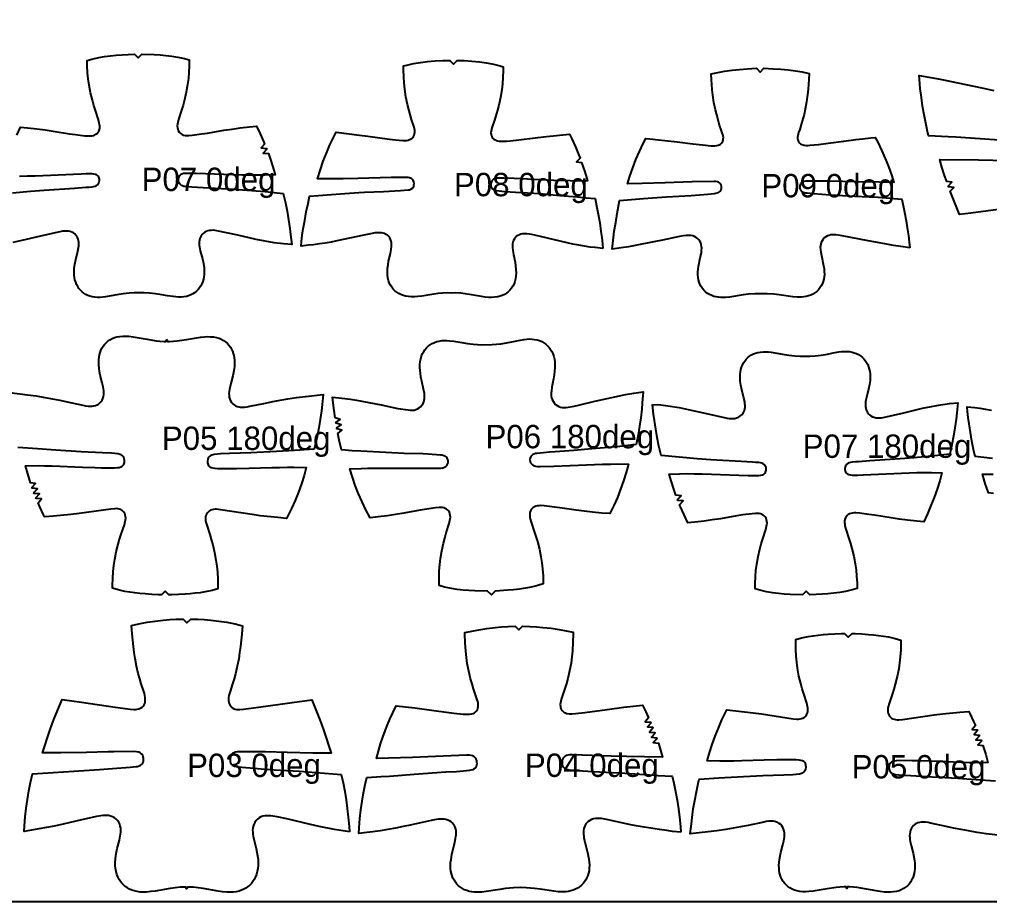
# Model space of a CAD drawing. Header units: millimetres. Extents: x 0 to 2000, y 0 to 1032.
# Drawn here: x 366 to 885, y 0 to 472 of the extents above; entities that cross this region are included whole.
import ezdxf

# ---------------------------------------------------------------- set-up
doc = ezdxf.new("R2010")
doc.units = ezdxf.units.MM
for name, color, linetype in [('ANNOTATION', 3, 'Continuous'), ('LEATHER', 1, 'Continuous'), ('PIECES', 5, 'Continuous')]:
    doc.layers.add(name, color=color, linetype=linetype)

msp = doc.modelspace()

# ---------------------------------------------------------------- linework, layer by layer
at = {"layer": 'LEATHER'}
msp.add_lwpolyline([(0, 0), (2000, 0), (2000, 1000), (0, 1000)], close=True, dxfattribs=at)
at = {"layer": 'PIECES'}
for points in [[(365.05, 409.94), (367.05, 414.17), (370.8, 413.81), (375.71, 413.26), (380.11, 412.71), (384.5, 412.09), (393.26, 410.68), (396.42, 410.23), (401.44, 409.6), (403.31, 409.46), (404.23, 409.45), (405.14, 409.52), (406.03, 409.71), (406.72, 409.98), (407.35, 410.35), (407.92, 410.81), (408.4, 411.36), (408.85, 412.11), (409.16, 412.92), (409.33, 413.77), (409.37, 414.65), (409.3, 415.51), (409.14, 416.38), (408.67, 418.08), (407.02, 423.07), (406.18, 425.78), (405.43, 428.52), (404.46, 432.58), (403.68, 436.68), (403.22, 439.94), (402.89, 443.22), (402.67, 446.95), (402.63, 449.88), (405.21, 450.6), (408.81, 451.43), (411.93, 451.97), (415.07, 452.39), (418.23, 452.7), (421.39, 452.93), (424.56, 453.11), (427.91, 453.25), (429.92, 451.26), (431.91, 453.27), (438.44, 453.01), (441.6, 452.81), (444.76, 452.53), (447.9, 452.14), (451.03, 451.62), (454.63, 450.83), (457.22, 450.13), (457.21, 447.21), (457.03, 443.47), (456.73, 440.19), (456.3, 436.92), (455.56, 432.82), (454.63, 428.75), (453.89, 426), (453.08, 423.28), (451.48, 418.28), (451.03, 416.57), (450.88, 415.71), (450.82, 414.84), (450.86, 413.97), (451.04, 413.11), (451.36, 412.31), (451.81, 411.57), (452.3, 411.02), (452.87, 410.56), (453.51, 410.2), (454.2, 409.93), (455.09, 409.75), (456, 409.69), (456.92, 409.71), (458.79, 409.86), (463.81, 410.54), (466.96, 411.03), (475.7, 412.52), (480.09, 413.18), (484.48, 413.77), (489.39, 414.36), (493.14, 414.76), (495.17, 410.54), (497.09, 406.19), (497.52, 405.14), (495.66, 403.05), (498.44, 402.81), (498.63, 402.35), (496.72, 400.31), (499.5, 400.01), (500.46, 397.35), (501.89, 392.89), (503.11, 388.64), (497.58, 388.47), (494.05, 388.43), (489.8, 388.46), (485.54, 388.56), (460.95, 389.39), (458.24, 389.45), (455.16, 389.4), (454.21, 389.32), (453.29, 389.1), (452.77, 388.87), (452.31, 388.56), (451.91, 388.16), (451.6, 387.66), (451.39, 387.1), (451.28, 386.51), (451.26, 385.86), (451.35, 385.23), (451.56, 384.62), (451.9, 384.07), (452.35, 383.59), (452.88, 383.21), (453.6, 382.88), (454.38, 382.68), (455.17, 382.55), (456.9, 382.4), (458.63, 382.3), (464.6, 381.88), (480.83, 380.98), (488.12, 380.49), (497.85, 379.69), (507.48, 378.72), (508.63, 373.7), (509.53, 369.19), (510.3, 364.61), (510.98, 360.02), (511.42, 356.69), (512.03, 351.4), (512.03, 351.4), (507.57, 351.73), (502.63, 352.32), (497.83, 353.12), (493.06, 354.09), (483.1, 356.33), (472.04, 358.75), (471, 358.91), (469.96, 358.99), (468.91, 358.98), (468, 358.87), (467.11, 358.66), (466.26, 358.34), (465.47, 357.92), (464.74, 357.38), (464.15, 356.79), (463.65, 356.12), (463.24, 355.39), (462.93, 354.62), (462.69, 353.74), (462.57, 352.84), (462.54, 351.93), (462.59, 351.02), (462.7, 350.11), (463.12, 348.1), (464.32, 343.66), (464.85, 341.17), (465.15, 338.92), (465.25, 336.66), (465.2, 335.36), (465.06, 334.07), (464.82, 332.8), (464.46, 331.55), (464, 330.39), (463.42, 329.27), (462.73, 328.23), (461.94, 327.26), (461.04, 326.38), (460.1, 325.63), (459.09, 324.99), (458.02, 324.44), (456.9, 324), (455.74, 323.67), (454.32, 323.41), (452.88, 323.29), (451.43, 323.28), (449.98, 323.36), (448.54, 323.52), (445.51, 324.02), (442.49, 324.58), (439.22, 325.1), (435.93, 325.46), (433.19, 325.61), (427.83, 325.58), (425.08, 325.41), (421.8, 325.02), (418.53, 324.47), (415.52, 323.88), (412.5, 323.35), (411.05, 323.18), (409.61, 323.08), (408.16, 323.08), (406.72, 323.19), (405.3, 323.43), (404.13, 323.76), (403.01, 324.19), (401.94, 324.72), (400.92, 325.36), (399.97, 326.1), (399.06, 326.97), (398.26, 327.93), (397.56, 328.97), (396.97, 330.07), (396.5, 331.24), (396.13, 332.48), (395.87, 333.75), (395.72, 335.04), (395.66, 336.33), (395.74, 338.6), (396.03, 340.85), (396.53, 343.34), (397.68, 347.8), (398.09, 349.8), (398.19, 350.72), (398.23, 351.63), (398.19, 352.54), (398.06, 353.44), (397.82, 354.32), (397.5, 355.09), (397.08, 355.81), (396.58, 356.47), (395.98, 357.06), (395.25, 357.59), (394.45, 358.01), (393.6, 358.32), (392.71, 358.52), (391.8, 358.62), (390.75, 358.62), (389.7, 358.53), (388.66, 358.36), (377.63, 355.84), (367.69, 353.51), (362.93, 352.49)], [(890.28, 407.24), (880.05, 407.85), (867, 408.79), (863, 409.04), (852.44, 409.56), (851.93, 411.81), (850.99, 416.32), (850.12, 420.83), (849.31, 425.42), (848.61, 430.02), (848.02, 434.89), (847.58, 439.78), (847.46, 441.83), (847.46, 441.83), (854.71, 440.53), (859.6, 439.59), (880.89, 435.13), (887.33, 433.85)], [(889.72, 370.16), (874.99, 368.14), (868.99, 367.45), (864.07, 379.89), (865.96, 381.95), (863.17, 382.22), (863, 382.69), (864.92, 384.72), (862.15, 385.04), (861.05, 388.24), (859.61, 392.74), (858.41, 396.85), (879.1, 396.63), (894.68, 396.4)], [(362.66, 379.06), (372.39, 379.95), (379.67, 380.51), (395.89, 381.56), (401.86, 382.04), (403.59, 382.15), (405.31, 382.31), (406.11, 382.45), (406.88, 382.67), (407.6, 383), (408.13, 383.39), (408.57, 383.86), (408.91, 384.42), (409.11, 385.03), (409.2, 385.67), (409.17, 386.31), (409.05, 386.9), (408.84, 387.46), (408.52, 387.96), (408.12, 388.35), (407.65, 388.66), (407.13, 388.88), (406.21, 389.09), (405.26, 389.17), (402.18, 389.19), (399.47, 389.1), (374.89, 388.04), (370.63, 387.91), (366.38, 387.84)], [(361.14, 272.3), (370.67, 271.08), (375.38, 270.4), (380.08, 269.65), (384.06, 268.92), (388.03, 268.13), (392, 267.3), (400.33, 265.45), (401.71, 265.19), (403.1, 265.01), (404.5, 264.95), (405.39, 264.99), (406.26, 265.11), (407.11, 265.33), (407.92, 265.64), (408.68, 266.07), (409.44, 266.68), (410.1, 267.41), (410.63, 268.23), (411.04, 269.12), (411.34, 270.11), (411.5, 271.12), (411.54, 272.15), (411.49, 273.19), (411.37, 274.23), (411.19, 275.26), (410.68, 277.49), (409.67, 281.57), (409.29, 283.45), (409, 285.35), (408.85, 286.89), (408.8, 288.44), (408.85, 289.99), (408.97, 291.22), (409.19, 292.45), (409.5, 293.65), (409.93, 294.81), (410.47, 295.95), (411.13, 297.01), (411.89, 298.01), (412.76, 298.91), (413.71, 299.73), (414.82, 300.48), (416, 301.1), (417.24, 301.6), (418.52, 301.97), (420.12, 302.27), (421.73, 302.41), (423.35, 302.41), (424.98, 302.31), (427.22, 302.02), (434.63, 300.71), (439.54, 299.95), (441.52, 299.72), (443.72, 299.6), (444.77, 299.61), (445.18, 300.41), (445.57, 299.6), (446.63, 299.58), (448.83, 299.67), (450.81, 299.88), (455.73, 300.57), (463.15, 301.79), (465.4, 302.05), (467.03, 302.14), (468.65, 302.11), (470.26, 301.95), (471.85, 301.63), (473.13, 301.24), (474.36, 300.73), (475.53, 300.09), (476.63, 299.33), (477.58, 298.5), (478.43, 297.58), (479.18, 296.58), (479.82, 295.51), (480.36, 294.37), (480.76, 293.2), (481.06, 291.99), (481.26, 290.77), (481.37, 289.53), (481.4, 287.98), (481.33, 286.43), (481.16, 284.89), (480.85, 283), (480.45, 281.12), (479.38, 277.05), (478.85, 274.84), (478.65, 273.8), (478.52, 272.76), (478.45, 271.73), (478.49, 270.7), (478.63, 269.68), (478.92, 268.69), (479.32, 267.79), (479.84, 266.97), (480.48, 266.23), (481.24, 265.61), (481.99, 265.17), (482.8, 264.85), (483.65, 264.62), (484.52, 264.49), (485.4, 264.43), (486.8, 264.48), (488.2, 264.64), (489.58, 264.88), (497.93, 266.63), (501.91, 267.41), (505.89, 268.15), (509.88, 268.82), (514.59, 269.52), (519.3, 270.14), (528.86, 271.24), (528.27, 265.81), (527.85, 262.48), (527.2, 257.88), (526.45, 253.3), (525.58, 248.78), (524.59, 244.29), (524, 241.87), (513.48, 241.2), (503.77, 240.69), (490.12, 240.03), (478.73, 239.57), (473.97, 239.42), (472.23, 239.31), (470.5, 239.1), (469.28, 238.81), (468.71, 238.57), (468.19, 238.24), (467.7, 237.76), (467.33, 237.19), (467.08, 236.56), (466.91, 235.58), (466.97, 234.59), (467.1, 234.03), (467.31, 233.51), (467.62, 233.03), (468.2, 232.52), (468.9, 232.16), (469.77, 231.91), (470.68, 231.77), (472.27, 231.68), (479.34, 231.6), (482.49, 231.62), (489.27, 231.76), (501.3, 232.14), (505.5, 232.24), (509.71, 232.29), (513.06, 232.27), (519.79, 232.12), (518.6, 227.88), (517.18, 223.42), (515.59, 219), (513.83, 214.58), (511.9, 210.22), (509.82, 205.93), (509.26, 204.89), (504.52, 205.35), (495.21, 206.39), (490.82, 206.97), (473.84, 209.59), (471.86, 209.79), (471.01, 209.8), (470.16, 209.74), (469.33, 209.58), (468.64, 209.32), (468.01, 208.97), (467.43, 208.52), (466.94, 207.98), (466.48, 207.25), (466.16, 206.45), (465.98, 205.6), (465.92, 204.72), (465.98, 203.85), (466.13, 202.99), (466.57, 201.28), (468.19, 196.28), (469.01, 193.56), (469.76, 190.82), (470.71, 186.76), (471.47, 182.66), (471.91, 179.39), (472.23, 176.11), (472.43, 172.38), (472.46, 168.63), (472.41, 167.22), (469.41, 166.41), (465.8, 165.64), (463.13, 165.2), (460.45, 164.87), (457.76, 164.61), (455.07, 164.41), (451.5, 164.2), (447.94, 164.06), (446.32, 164.04), (444.33, 166.05), (442.32, 164.06), (440.69, 164.1), (437.13, 164.29), (433.57, 164.54), (430.88, 164.78), (428.19, 165.07), (425.51, 165.44), (422.85, 165.91), (419.25, 166.73), (416.26, 167.57), (416.23, 168.99), (416.31, 172.73), (416.56, 176.47), (416.91, 179.74), (417.4, 183), (418.21, 187.09), (419.21, 191.14), (419.99, 193.87), (420.85, 196.58), (422.53, 201.56), (423, 203.26), (423.15, 204.13), (423.22, 205), (423.18, 205.87), (423.01, 206.72), (422.7, 207.53), (422.25, 208.27), (421.76, 208.81), (421.19, 209.27), (420.56, 209.63), (419.88, 209.89), (419.05, 210.07), (418.2, 210.14), (417.35, 210.13), (415.36, 209.96), (398.35, 207.55), (393.96, 207.03), (384.64, 206.11), (379.89, 205.71), (379.35, 206.76), (377.32, 211.07), (376.4, 213.22), (378.21, 215.35), (375.42, 215.52), (375.24, 215.99), (377.13, 218.05), (374.34, 218.32), (374.17, 218.79), (376.09, 220.82), (373.31, 221.14), (373.15, 221.61), (375.1, 223.6), (372.33, 223.97), (370.84, 228.82), (369.7, 233.07), (376.44, 233.14), (379.79, 233.11), (384, 233.01), (400.22, 232.33), (407, 232.1), (410.15, 232.04), (417.21, 232.03), (418.81, 232.1), (419.72, 232.23), (420.6, 232.47), (421.3, 232.82), (421.88, 233.32), (422.2, 233.79), (422.42, 234.32), (422.55, 234.87), (422.63, 235.86), (422.47, 236.84), (422.22, 237.48), (421.86, 238.05), (421.38, 238.54), (420.87, 238.88), (420.3, 239.12), (419.08, 239.42), (417.36, 239.66), (415.62, 239.79), (410.85, 240), (399.47, 240.6), (385.83, 241.43), (376.13, 242.07), (365.62, 242.88)], [(886.68, 237.01), (882.05, 237.45), (877.3, 237.97), (876.5, 241.8), (875.64, 246.27), (874.83, 250.87), (874.13, 255.48), (873.71, 258.81), (873.37, 262.15), (873.17, 264.61), (873.17, 264.61), (877.17, 264.18), (879.83, 263.83), (882.93, 263.37), (886.03, 262.84)], [(887.26, 218.29), (884.48, 218.6), (882.8, 223.59), (881.36, 228.52), (887.07, 228.54)], [(892.77, 35.11), (883.23, 36.33), (878.52, 37.01), (873.82, 37.77), (869.84, 38.49), (865.87, 39.28), (861.9, 40.11), (853.57, 41.96), (852.19, 42.22), (850.8, 42.41), (849.4, 42.47), (848.52, 42.42), (847.64, 42.3), (846.8, 42.09), (845.98, 41.77), (845.22, 41.34), (844.46, 40.73), (843.81, 40.01), (843.27, 39.19), (842.86, 38.29), (842.57, 37.31), (842.41, 36.29), (842.36, 35.26), (842.41, 34.22), (842.54, 33.18), (842.71, 32.15), (843.22, 29.92), (844.23, 25.84), (844.62, 23.96), (844.9, 22.07), (845.05, 20.52), (845.11, 18.98), (845.06, 17.43), (844.93, 16.19), (844.71, 14.97), (844.4, 13.77), (843.98, 12.6), (843.43, 11.47), (842.77, 10.4), (842.01, 9.41), (841.15, 8.5), (840.19, 7.69), (839.08, 6.94), (837.9, 6.31), (836.67, 5.82), (835.38, 5.44), (833.79, 5.15), (832.17, 5.01), (830.55, 5), (828.93, 5.11), (826.68, 5.4), (819.27, 6.71), (814.36, 7.46), (812.38, 7.7), (810.19, 7.81), (809.13, 7.81), (808.72, 7.01), (808.33, 7.81), (807.27, 7.83), (805.07, 7.74), (803.1, 7.53), (798.17, 6.84), (790.75, 5.62), (788.5, 5.36), (786.88, 5.28), (785.25, 5.3), (783.64, 5.46), (782.05, 5.78), (780.77, 6.17), (779.54, 6.68), (778.37, 7.32), (777.27, 8.08), (776.32, 8.91), (775.47, 9.83), (774.72, 10.83), (774.08, 11.91), (773.55, 13.05), (773.14, 14.22), (772.84, 15.42), (772.64, 16.65), (772.53, 17.89), (772.5, 19.44), (772.57, 20.98), (772.74, 22.52), (773.05, 24.42), (773.46, 26.29), (774.52, 30.36), (775.06, 32.58), (775.25, 33.61), (775.39, 34.65), (775.45, 35.69), (775.42, 36.72), (775.27, 37.73), (774.99, 38.72), (774.59, 39.62), (774.06, 40.45), (773.42, 41.18), (772.66, 41.8), (771.91, 42.24), (771.1, 42.57), (770.26, 42.79), (769.39, 42.93), (768.5, 42.98), (767.1, 42.94), (765.71, 42.77), (764.32, 42.53), (755.97, 40.78), (751.99, 40), (748.01, 39.27), (744.02, 38.59), (739.32, 37.89), (734.6, 37.28), (725.05, 36.18), (725.64, 41.61), (726.06, 44.93), (726.7, 49.53), (727.46, 54.11), (728.32, 58.63), (729.31, 63.13), (729.91, 65.54), (740.42, 66.21), (750.13, 66.73), (763.78, 67.38), (775.17, 67.84), (779.94, 67.99), (781.67, 68.1), (783.4, 68.32), (784.62, 68.6), (785.19, 68.84), (785.72, 69.17), (786.2, 69.65), (786.57, 70.22), (786.83, 70.85), (787, 71.83), (786.93, 72.83), (786.8, 73.38), (786.59, 73.91), (786.28, 74.38), (785.7, 74.9), (785.01, 75.25), (784.13, 75.51), (783.22, 75.64), (781.63, 75.74), (774.56, 75.81), (771.42, 75.79), (764.63, 75.65), (752.6, 75.27), (748.4, 75.17), (744.19, 75.13), (740.84, 75.14), (734.11, 75.3), (735.3, 79.53), (736.73, 84), (738.31, 88.41), (740.08, 92.84), (742, 97.19), (744.08, 101.48), (744.64, 102.52), (749.39, 102.06), (758.69, 101.02), (763.08, 100.45), (780.06, 97.82), (782.04, 97.63), (782.89, 97.61), (783.74, 97.67), (784.57, 97.84), (785.26, 98.09), (785.9, 98.44), (786.47, 98.89), (786.96, 99.43), (787.42, 100.16), (787.74, 100.97), (787.93, 101.82), (787.98, 102.69), (787.92, 103.56), (787.78, 104.42), (787.33, 106.14), (785.72, 111.13), (784.89, 113.85), (784.15, 116.59), (783.19, 120.65), (782.43, 124.76), (781.99, 128.02), (781.68, 131.3), (781.48, 135.04), (781.44, 138.78), (781.49, 140.2), (784.49, 141.01), (788.11, 141.78), (790.77, 142.21), (793.45, 142.54), (796.14, 142.8), (798.84, 143.01), (802.4, 143.22), (805.96, 143.35), (807.59, 143.38), (809.57, 141.36), (811.59, 143.35), (813.21, 143.31), (816.78, 143.13), (820.34, 142.87), (823.03, 142.63), (825.71, 142.34), (828.39, 141.97), (831.05, 141.51), (834.65, 140.69), (837.64, 139.84), (837.67, 138.42), (837.59, 134.68), (837.35, 130.95), (836.99, 127.67), (836.51, 124.41), (835.69, 120.32), (834.69, 116.27), (833.91, 113.54), (833.05, 110.83), (831.38, 105.86), (830.91, 104.15), (830.75, 103.29), (830.68, 102.42), (830.72, 101.55), (830.89, 100.69), (831.2, 99.88), (831.66, 99.15), (832.14, 98.6), (832.71, 98.15), (833.34, 97.79), (834.03, 97.52), (834.86, 97.35), (835.7, 97.28), (836.56, 97.28), (838.54, 97.45), (855.55, 99.86), (859.95, 100.38), (869.26, 101.3), (874.02, 101.7), (874.56, 100.65), (876.58, 96.34), (877.5, 94.19), (875.69, 92.06), (878.48, 91.89), (878.66, 91.43), (876.78, 89.36), (879.56, 89.09), (879.74, 88.63), (877.82, 86.6), (880.59, 86.28), (880.75, 85.81), (878.8, 83.81), (881.57, 83.44), (883.06, 78.59), (884.2, 74.35), (877.47, 74.27), (874.11, 74.3), (869.91, 74.4), (853.68, 75.09), (846.9, 75.31), (843.75, 75.37), (836.69, 75.39), (835.09, 75.31), (834.19, 75.19), (833.31, 74.95), (832.6, 74.6), (832.02, 74.09), (831.7, 73.62), (831.49, 73.1), (831.35, 72.54), (831.27, 71.55), (831.43, 70.57), (831.68, 69.93), (832.04, 69.36), (832.52, 68.88), (833.04, 68.54), (833.61, 68.29), (834.82, 67.99), (836.55, 67.75), (838.28, 67.62), (843.05, 67.41), (854.43, 66.81), (868.07, 65.98), (877.78, 65.34), (888.28, 64.54)]]:
    msp.add_lwpolyline(points, dxfattribs=at)
for points in [[(678.31, 349.29), (674.31, 349.72), (671.64, 350.07), (668.54, 350.53), (665.45, 351.06), (662.33, 351.66), (659.23, 352.32), (644.96, 355.7), (640.4, 356.69), (639.03, 356.93), (637.65, 357.09), (636.27, 357.12), (635.41, 357.04), (634.56, 356.88), (633.74, 356.63), (632.96, 356.27), (632.25, 355.79), (631.58, 355.16), (631.02, 354.43), (630.58, 353.62), (630.26, 352.75), (630.06, 351.85), (629.97, 350.93), (629.97, 350), (630.15, 348.14), (630.52, 346.05), (631.39, 341.88), (631.7, 339.97), (631.9, 338.05), (631.97, 336.13), (631.9, 334.58), (631.69, 333.05), (631.33, 331.55), (630.86, 330.29), (630.26, 329.1), (629.53, 327.98), (628.67, 326.96), (627.75, 326.1), (626.74, 325.36), (625.67, 324.72), (624.53, 324.2), (623.35, 323.77), (622.12, 323.45), (620.47, 323.18), (618.8, 323.08), (617.12, 323.1), (615.45, 323.24), (613.37, 323.52), (606.97, 324.72), (604.68, 325.09), (602.38, 325.36), (599.82, 325.49), (597.47, 325.47), (595.12, 325.53), (592.56, 325.44), (590.25, 325.21), (587.96, 324.87), (581.54, 323.78), (579.46, 323.53), (577.78, 323.42), (576.1, 323.42), (574.43, 323.56), (572.79, 323.85), (571.57, 324.19), (570.39, 324.64), (569.26, 325.18), (568.2, 325.84), (567.21, 326.6), (566.3, 327.47), (565.46, 328.51), (564.74, 329.63), (564.16, 330.84), (563.71, 332.1), (563.37, 333.61), (563.2, 335.14), (563.15, 336.69), (563.24, 338.61), (563.48, 340.53), (563.82, 342.43), (564.76, 346.58), (565.16, 348.67), (565.37, 350.53), (565.38, 351.46), (565.31, 352.38), (565.12, 353.28), (564.82, 354.16), (564.4, 354.98), (563.85, 355.71), (563.19, 356.36), (562.48, 356.84), (561.71, 357.21), (560.9, 357.48), (560.05, 357.65), (559.19, 357.74), (557.8, 357.74), (556.43, 357.6), (555.05, 357.38), (550.48, 356.47), (536.15, 353.32), (533.04, 352.71), (529.92, 352.16), (526.82, 351.68), (523.71, 351.27), (521.04, 350.97), (517.03, 350.61), (517.27, 353.06), (517.67, 356.39), (518.14, 359.71), (518.92, 364.32), (519.8, 368.9), (520.73, 373.35), (521.59, 377.18), (526.35, 377.61), (530.99, 377.98), (540.48, 378.61), (547.86, 379.2), (550.95, 379.36), (561.07, 379.75), (570.11, 380.23), (574.28, 380.61), (575.02, 380.73), (575.73, 380.97), (576.58, 381.56), (576.95, 382.06), (577.21, 382.63), (577.35, 383.3), (577.38, 383.98), (577.3, 384.66), (577.15, 385.21), (576.92, 385.74), (576.58, 386.2), (576.1, 386.63), (575.53, 386.93), (574.88, 387.11), (574.21, 387.2), (570.59, 387.29), (565.1, 387.21), (547.43, 386.63), (539.42, 386.46), (531.51, 386.45), (525.81, 386.56), (527.33, 391.46), (528.88, 395.89), (530.58, 400.26), (532.46, 404.63), (534.5, 408.94), (535.82, 411.5), (548.15, 409.97), (552.65, 409.38), (564.36, 407.68), (567.41, 407.31), (569.39, 407.13), (571.37, 407.03), (572.34, 407.03), (573.3, 407.1), (574.25, 407.27), (574.93, 407.48), (575.58, 407.77), (576.17, 408.14), (576.7, 408.62), (577.16, 409.23), (577.5, 409.92), (577.71, 410.65), (577.81, 411.42), (577.78, 412.32), (577.64, 413.21), (577.4, 414.08), (576.01, 418.31), (574.55, 423.57), (573.88, 426.33), (573.06, 430.42), (572.43, 434.55), (572.08, 437.83), (571.88, 441.11), (571.79, 444.85), (571.84, 446.9), (573.52, 447.35), (577.12, 448.15), (580.81, 448.8), (584.52, 449.29), (588.64, 449.66), (592.78, 449.84), (596.48, 449.86), (598.46, 447.85), (600.48, 449.83), (604.18, 449.75), (608.32, 449.5), (612.44, 449.07), (616.14, 448.52), (619.81, 447.8), (623.4, 446.94), (625.08, 446.47), (625.09, 444.42), (624.94, 440.68), (624.68, 437.4), (624.28, 434.13), (623.59, 430.01), (622.69, 425.94), (621.98, 423.19), (620.44, 417.95), (618.98, 413.74), (618.73, 412.87), (618.57, 411.99), (618.52, 411.09), (618.61, 410.32), (618.81, 409.58), (619.14, 408.89), (619.59, 408.27), (620.11, 407.79), (620.7, 407.4), (621.34, 407.1), (622.02, 406.88), (622.96, 406.7), (623.92, 406.61), (624.89, 406.6), (626.88, 406.66), (628.86, 406.81), (631.91, 407.13), (643.64, 408.63), (648.16, 409.16), (660.51, 410.49), (661.79, 407.9), (663.75, 403.56), (665.57, 399.16), (666.12, 397.65), (664.22, 395.61), (667, 395.31), (668.68, 390.31), (670.12, 385.39), (664.41, 385.37), (660.83, 385.41), (652.19, 385.65), (630.84, 386.68), (625.35, 386.84), (621.73, 386.81), (621.06, 386.74), (620.41, 386.56), (619.83, 386.27), (619.34, 385.85), (619, 385.39), (618.76, 384.87), (618.6, 384.32), (618.51, 383.64), (618.52, 382.96), (618.66, 382.3), (618.9, 381.72), (619.27, 381.21), (620.11, 380.61), (620.82, 380.36), (621.55, 380.22), (625.71, 379.77), (634.75, 379.16), (644.86, 378.6), (647.95, 378.38), (655.31, 377.68), (664.79, 376.89), (669.42, 376.45), (674.18, 375.94), (674.97, 372.1), (675.83, 367.63), (676.64, 363.03), (677.34, 358.42), (677.76, 355.09), (678.11, 351.75), (678.31, 349.29)], [(842.46, 349.62), (837.68, 350.3), (833.68, 350.92), (829.17, 351.68), (820.09, 353.32), (815.53, 354.19), (806.32, 356.04), (804.18, 356.39), (802.88, 356.54), (801.58, 356.59), (800.27, 356.5), (799.31, 356.31), (798.39, 356), (797.52, 355.57), (796.73, 355), (796.05, 354.28), (795.5, 353.46), (795.08, 352.57), (794.8, 351.64), (794.64, 350.69), (794.58, 349.72), (794.62, 348.75), (794.8, 347.34), (795.42, 344.57), (796.35, 340.04), (796.58, 338.52), (796.73, 336.98), (796.76, 335.44), (796.67, 334.16), (796.46, 332.9), (796.14, 331.67), (795.7, 330.47), (795.12, 329.31), (794.42, 328.23), (793.61, 327.23), (792.69, 326.33), (791.68, 325.55), (790.6, 324.88), (789.46, 324.33), (788.26, 323.9), (787.06, 323.6), (785.85, 323.41), (784.62, 323.3), (783.39, 323.27), (782.15, 323.31), (779.93, 323.49), (772.63, 324.52), (769.72, 324.83), (766.21, 325.01), (759.79, 324.98), (756.28, 324.77), (753.38, 324.43), (746.08, 323.33), (743.87, 323.12), (742.63, 323.08), (741.39, 323.09), (740.17, 323.19), (738.95, 323.37), (737.75, 323.66), (736.55, 324.08), (735.4, 324.62), (734.31, 325.28), (733.3, 326.05), (732.37, 326.94), (731.55, 327.93), (730.84, 329), (730.25, 330.15), (729.79, 331.35), (729.46, 332.58), (729.25, 333.84), (729.14, 335.12), (729.16, 336.66), (729.29, 338.19), (729.5, 339.72), (730.4, 344.26), (730.99, 347.04), (731.16, 348.44), (731.18, 349.42), (731.12, 350.38), (730.95, 351.33), (730.66, 352.26), (730.23, 353.15), (729.67, 353.96), (728.98, 354.67), (728.19, 355.24), (727.32, 355.66), (726.39, 355.96), (725.42, 356.14), (724.12, 356.22), (722.82, 356.16), (721.52, 356), (719.38, 355.62), (710.19, 353.69), (705.64, 352.77), (696.58, 351.04), (692.07, 350.24), (688.08, 349.58), (683.31, 348.86), (683.61, 351.89), (684, 355.22), (684.45, 358.55), (685.19, 363.24), (686.01, 367.92), (687.31, 374.94), (699.98, 376.04), (704.87, 376.4), (712.4, 376.84), (725.61, 377.69), (734.49, 378.36), (737.99, 378.73), (738.72, 378.84), (739.43, 379), (740.11, 379.25), (740.69, 379.58), (741.19, 380.02), (741.56, 380.56), (741.77, 381.18), (741.83, 381.84), (741.76, 382.51), (741.64, 383.08), (741.42, 383.62), (741.1, 384.09), (740.67, 384.47), (740.17, 384.74), (739.62, 384.92), (738.77, 385.05), (737.91, 385.07), (726.1, 384.85), (711.72, 384.46), (699.38, 384.06), (691.55, 383.92), (692.81, 387.99), (694.35, 392.41), (696.04, 396.79), (697.92, 401.17), (699.94, 405.48), (701.23, 408.02), (703.53, 407.86), (708.1, 407.46), (711.55, 407.1), (718, 406.33), (726.38, 405.2), (731.6, 404.63), (736.32, 404.19), (737.28, 404.15), (738.24, 404.17), (739.2, 404.28), (739.9, 404.46), (740.56, 404.72), (741.17, 405.08), (741.71, 405.55), (742.11, 406.06), (742.41, 406.63), (742.61, 407.25), (742.73, 407.89), (742.75, 408.55), (742.66, 409.42), (742.47, 410.27), (742.19, 411.1), (741.55, 412.75), (740.7, 415.29), (739.2, 420.68), (738.5, 423.51), (737.74, 427.42), (737.16, 431.36), (736.84, 434.14), (736.59, 436.93), (736.42, 439.48), (736.32, 442.63), (739.88, 443.46), (743.44, 444.13), (747.44, 444.68), (751.45, 445.08), (755.4, 445.37), (760.42, 445.63), (762.43, 443.64), (764.42, 445.64), (769.44, 445.44), (773.4, 445.19), (777.42, 444.83), (781.41, 444.31), (784.98, 443.68), (788.55, 442.88), (788.48, 439.73), (788.34, 437.18), (788.11, 434.39), (787.81, 431.61), (787.27, 427.66), (786.55, 423.74), (785.88, 420.91), (784.43, 415.5), (783.6, 412.95), (782.98, 411.3), (782.71, 410.46), (782.52, 409.61), (782.45, 408.74), (782.48, 408.08), (782.6, 407.44), (782.81, 406.83), (783.11, 406.26), (783.52, 405.75), (784.06, 405.29), (784.67, 404.93), (785.34, 404.68), (786.04, 404.51), (787, 404.4), (787.96, 404.4), (788.92, 404.45), (793.63, 404.93), (798.84, 405.55), (807.22, 406.76), (813.66, 407.59), (817.11, 407.98), (821.67, 408.42), (823.97, 408.6), (825.29, 406.08), (827.35, 401.79), (829.26, 397.42), (831, 393.07), (832.58, 388.66), (833.88, 384.6), (826.05, 384.67), (813.71, 384.95), (799.32, 385.2), (787.51, 385.31), (786.65, 385.28), (785.8, 385.14), (785.25, 384.95), (784.75, 384.68), (784.33, 384.3), (784.01, 383.82), (783.8, 383.28), (783.68, 382.71), (783.63, 382.04), (783.69, 381.38), (783.9, 380.76), (784.28, 380.22), (784.78, 379.79), (785.36, 379.47), (786.05, 379.22), (786.76, 379.07), (787.49, 378.97), (791, 378.63), (799.88, 378.05), (813.1, 377.32), (820.63, 376.96), (825.53, 376.64), (838.21, 375.67), (839.57, 368.66), (840.43, 363.98), (841.22, 359.3), (841.7, 355.98), (842.12, 352.65), (842.46, 349.62)], [(620.71, 166.07), (618.74, 164.04), (616.71, 166), (609.94, 166.2), (606.77, 166.37), (603.61, 166.62), (600.47, 166.97), (597.34, 167.46), (593.72, 168.21), (590.79, 168.98), (590.75, 173.22), (590.89, 176.96), (591.16, 180.24), (591.55, 183.51), (592.25, 187.62), (593.14, 191.7), (593.85, 194.45), (594.63, 197.18), (596.19, 202.2), (596.61, 203.91), (596.75, 204.78), (596.8, 205.65), (596.75, 206.52), (596.58, 207.38), (596.28, 208.2), (595.82, 208.94), (595.33, 209.49), (594.74, 209.95), (594.09, 210.31), (593.39, 210.57), (592.54, 210.75), (591.68, 210.82), (590.81, 210.81), (588.86, 210.63), (580.63, 209.28), (571.9, 207.71), (567.53, 207.01), (563.14, 206.38), (558.23, 205.74), (553.86, 205.23), (551.66, 209.43), (549.61, 213.73), (547.71, 218.11), (546, 222.47), (544.45, 226.9), (543.05, 231.36), (549.13, 231.65), (552.47, 231.74), (556.94, 231.81), (565.47, 231.81), (583.04, 231.71), (590.19, 231.79), (591.76, 231.87), (592.73, 232), (593.66, 232.29), (594.35, 232.69), (594.92, 233.24), (595.34, 233.94), (595.58, 234.72), (595.65, 235.56), (595.53, 236.39), (595.16, 237.19), (594.57, 237.85), (594.01, 238.22), (593.38, 238.48), (592.49, 238.69), (591.57, 238.81), (584.94, 239.25), (582.05, 239.39), (572.06, 239.72), (562.37, 240.23), (548.96, 240.8), (544.36, 241.11), (538.53, 241.64), (537.33, 246.84), (536.63, 250.37), (538.87, 252.05), (536.19, 252.83), (536.1, 253.32), (538.35, 254.98), (535.68, 255.79), (535.6, 256.28), (537.89, 257.88), (535.24, 258.75), (534.53, 263.85), (533.86, 269.75), (538.78, 269.24), (543.35, 268.63), (546.65, 268.11), (553.22, 266.92), (559.84, 265.67), (568.69, 263.78), (574.23, 262.93), (575.28, 262.8), (576.33, 262.76), (577.38, 262.85), (578.34, 263.1), (579.25, 263.49), (580.09, 264.01), (580.86, 264.64), (581.6, 265.45), (582.2, 266.36), (582.65, 267.35), (582.88, 268.21), (583, 269.09), (583.04, 269.99), (583, 270.88), (582.9, 271.78), (582.53, 273.97), (581.55, 278.28), (581.11, 280.41), (580.76, 282.56), (580.59, 284.08), (580.49, 285.61), (580.5, 287.14), (580.65, 288.76), (580.96, 290.35), (581.44, 291.91), (581.94, 293.05), (582.54, 294.13), (583.25, 295.15), (584.06, 296.1), (584.96, 296.96), (585.99, 297.76), (587.1, 298.45), (588.27, 299.02), (589.5, 299.47), (590.85, 299.8), (592.23, 300), (593.62, 300.09), (595.01, 300.07), (596.41, 299.98), (598.63, 299.7), (603.03, 298.93), (605.99, 298.45), (608.97, 298.08), (613.71, 297.77), (619.11, 297.86), (623.83, 298.34), (626.79, 298.81), (629.74, 299.39), (634.11, 300.32), (636.32, 300.67), (637.71, 300.82), (639.1, 300.88), (640.49, 300.85), (641.88, 300.69), (643.24, 300.41), (644.48, 300), (645.68, 299.48), (646.81, 298.83), (647.87, 298.06), (648.8, 297.23), (649.63, 296.31), (650.38, 295.32), (651.02, 294.25), (651.56, 293.13), (652.1, 291.6), (652.46, 290.01), (652.66, 288.4), (652.72, 286.87), (652.68, 285.34), (652.56, 283.81), (652.29, 281.65), (651.92, 279.5), (651.1, 275.17), (650.8, 272.96), (650.73, 272.06), (650.73, 271.17), (650.79, 270.28), (650.95, 269.4), (651.21, 268.55), (651.69, 267.57), (652.32, 266.68), (653.09, 265.9), (653.88, 265.3), (654.74, 264.81), (655.66, 264.45), (656.63, 264.24), (657.68, 264.18), (658.73, 264.26), (663.06, 265.03), (665.28, 265.47), (674.06, 267.66), (680.63, 269.14), (687.16, 270.56), (690.44, 271.2), (694.98, 271.97), (699.89, 272.65), (699.42, 266.73), (699.09, 263.39), (698.57, 258.78), (697.95, 254.17), (697.21, 249.63), (696.19, 244.4), (690.38, 243.66), (685.81, 243.19), (672.42, 242.15), (662.76, 241.3), (652.79, 240.62), (649.9, 240.38), (643.28, 239.71), (642.38, 239.57), (641.49, 239.32), (640.87, 239.04), (640.32, 238.64), (639.76, 237.97), (639.42, 237.16), (639.32, 236.33), (639.42, 235.49), (639.69, 234.72), (640.13, 234.03), (640.72, 233.5), (641.43, 233.12), (642.37, 232.87), (643.34, 232.77), (644.91, 232.74), (652.07, 232.91), (669.62, 233.63), (678.14, 233.93), (682.61, 234.02), (685.96, 234.03), (692.04, 233.96), (690.8, 229.45), (689.4, 224.98), (687.84, 220.55), (686.1, 216.12), (684.2, 211.75), (682.15, 207.47), (677.76, 207.82), (672.83, 208.29), (668.43, 208.77), (664.03, 209.31), (655.25, 210.58), (646.98, 211.64), (645.03, 211.76), (644.16, 211.74), (643.29, 211.64), (642.45, 211.43), (641.76, 211.14), (641.12, 210.76), (640.56, 210.28), (640.08, 209.71), (639.65, 208.95), (639.37, 208.13), (639.23, 207.26), (639.22, 206.39), (639.3, 205.52), (639.47, 204.66), (639.95, 202.96), (641.68, 198), (642.56, 195.3), (643.36, 192.58), (644.39, 188.53), (645.23, 184.45), (645.75, 181.19), (646.12, 177.92), (646.4, 174.19), (646.5, 169.95), (643.6, 169.08), (640.02, 168.2), (636.9, 167.61), (633.77, 167.14), (630.62, 166.79), (627.47, 166.51), (620.71, 166.07)], [(704.89, 265.91), (709.35, 265.58), (714.28, 264.99), (719.08, 264.19), (723.86, 263.22), (733.82, 260.98), (744.87, 258.56), (745.91, 258.4), (746.96, 258.32), (748.01, 258.33), (748.92, 258.44), (749.8, 258.65), (750.65, 258.97), (751.45, 259.39), (752.18, 259.93), (752.77, 260.52), (753.27, 261.19), (753.67, 261.92), (753.99, 262.69), (754.22, 263.57), (754.34, 264.47), (754.37, 265.38), (754.33, 266.29), (754.21, 267.2), (753.79, 269.21), (752.6, 273.65), (752.07, 276.14), (751.77, 278.39), (751.67, 280.65), (751.71, 281.95), (751.85, 283.24), (752.09, 284.51), (752.45, 285.76), (752.92, 286.92), (753.49, 288.04), (754.18, 289.08), (754.98, 290.05), (755.87, 290.93), (756.82, 291.68), (757.83, 292.33), (758.9, 292.87), (760.02, 293.31), (761.18, 293.64), (762.6, 293.9), (764.04, 294.03), (765.48, 294.03), (766.93, 293.95), (768.38, 293.79), (771.41, 293.29), (774.42, 292.73), (777.69, 292.21), (780.98, 291.85), (783.73, 291.7), (789.08, 291.73), (791.83, 291.9), (795.12, 292.29), (798.38, 292.84), (801.39, 293.43), (804.42, 293.96), (805.86, 294.13), (807.31, 294.23), (808.76, 294.23), (810.19, 294.12), (811.62, 293.88), (812.78, 293.55), (813.9, 293.12), (814.98, 292.59), (816, 291.96), (816.95, 291.22), (817.85, 290.34), (818.66, 289.38), (819.35, 288.34), (819.94, 287.24), (820.42, 286.07), (820.79, 284.83), (821.04, 283.56), (821.19, 282.27), (821.25, 280.98), (821.17, 278.71), (820.89, 276.46), (820.38, 273.97), (819.23, 269.51), (818.83, 267.51), (818.72, 266.59), (818.68, 265.68), (818.72, 264.77), (818.86, 263.87), (819.1, 263), (819.42, 262.22), (819.83, 261.5), (820.34, 260.84), (820.93, 260.25), (821.67, 259.72), (822.47, 259.3), (823.32, 258.99), (824.21, 258.79), (825.12, 258.69), (826.17, 258.69), (827.21, 258.78), (828.25, 258.95), (839.28, 261.47), (849.22, 263.8), (853.98, 264.82), (858.78, 265.66), (863.71, 266.3), (868.17, 266.67), (867.61, 261.37), (867.2, 258.05), (866.56, 253.45), (865.83, 248.86), (864.98, 244.34), (863.87, 239.31), (854.25, 238.25), (844.53, 237.36), (837.24, 236.8), (821.02, 235.75), (815.06, 235.27), (813.32, 235.16), (811.6, 235), (810.81, 234.86), (810.04, 234.64), (809.32, 234.31), (808.79, 233.92), (808.34, 233.45), (808.01, 232.89), (807.8, 232.28), (807.72, 231.64), (807.75, 231), (807.86, 230.41), (808.07, 229.85), (808.39, 229.35), (808.79, 228.96), (809.26, 228.65), (809.78, 228.43), (810.7, 228.22), (811.65, 228.14), (814.74, 228.12), (817.45, 228.21), (842.03, 229.27), (846.28, 229.4), (850.54, 229.47), (854.07, 229.47), (859.59, 229.35), (858.42, 225.09), (857.02, 220.61), (855.47, 216.19), (853.74, 211.75), (851.86, 207.37), (849.87, 203.14), (846.12, 203.51), (841.2, 204.05), (836.8, 204.6), (832.41, 205.22), (823.65, 206.63), (820.5, 207.08), (815.47, 207.71), (813.61, 207.85), (812.69, 207.86), (811.77, 207.79), (810.88, 207.6), (810.2, 207.33), (809.56, 206.96), (809, 206.5), (808.51, 205.95), (808.06, 205.2), (807.76, 204.39), (807.59, 203.54), (807.55, 202.66), (807.62, 201.8), (807.77, 200.93), (808.24, 199.23), (809.89, 194.24), (810.73, 191.53), (811.49, 188.79), (812.46, 184.73), (813.24, 180.63), (813.7, 177.37), (814.02, 174.09), (814.24, 170.36), (814.28, 167.43), (811.7, 166.71), (808.1, 165.88), (804.98, 165.34), (801.84, 164.92), (798.69, 164.61), (795.53, 164.38), (792.36, 164.2), (789, 164.06), (786.99, 166.05), (785, 164.04), (778.48, 164.3), (775.31, 164.5), (772.16, 164.78), (769.01, 165.17), (765.89, 165.69), (762.28, 166.48), (759.69, 167.18), (759.71, 170.1), (759.89, 173.84), (760.19, 177.12), (760.61, 180.39), (761.36, 184.49), (762.29, 188.56), (763.02, 191.31), (763.83, 194.03), (765.44, 199.03), (765.89, 200.74), (766.04, 201.6), (766.1, 202.47), (766.05, 203.34), (765.87, 204.2), (765.56, 205), (765.1, 205.74), (764.61, 206.29), (764.04, 206.75), (763.41, 207.11), (762.72, 207.38), (761.83, 207.56), (760.91, 207.62), (759.99, 207.6), (758.13, 207.45), (753.11, 206.77), (749.96, 206.28), (741.21, 204.79), (736.83, 204.13), (732.44, 203.54), (727.52, 202.95), (723.77, 202.55), (721.74, 206.77), (719.82, 211.12), (719.4, 212.18), (721.26, 214.26), (718.47, 214.5), (718.28, 214.96), (720.19, 217), (717.42, 217.3), (716.46, 219.96), (715.02, 224.42), (713.81, 228.67), (719.33, 228.84), (722.86, 228.88), (727.12, 228.85), (731.37, 228.75), (755.96, 227.92), (758.67, 227.86), (761.76, 227.91), (762.71, 227.99), (763.63, 228.21), (764.14, 228.44), (764.61, 228.75), (765, 229.15), (765.32, 229.65), (765.53, 230.21), (765.64, 230.8), (765.66, 231.45), (765.57, 232.08), (765.36, 232.69), (765.02, 233.24), (764.57, 233.72), (764.03, 234.1), (763.31, 234.43), (762.54, 234.63), (761.74, 234.76), (760.02, 234.91), (758.29, 235.01), (752.32, 235.43), (736.09, 236.33), (728.8, 236.82), (719.07, 237.62), (709.43, 238.59), (708.28, 243.61), (707.39, 248.12), (706.61, 252.7), (705.93, 257.29), (705.49, 260.62), (704.89, 265.91)], [(542.81, 37.23), (534.89, 38.64), (526.7, 40.23), (521.97, 41.24), (509.35, 44.21), (504.19, 45.32), (501.86, 45.72), (500.79, 45.86), (499.72, 45.94), (498.66, 45.95), (497.59, 45.85), (496.55, 45.63), (495.55, 45.28), (494.62, 44.79), (493.75, 44.17), (492.9, 43.32), (492.21, 42.34), (491.68, 41.25), (491.36, 40.24), (491.17, 39.2), (491.1, 38.13), (491.12, 37.06), (491.22, 35.99), (491.38, 34.92), (491.84, 32.72), (492.96, 28.37), (493.4, 26.44), (493.74, 24.5), (493.97, 22.54), (494.05, 20.92), (494.03, 19.3), (493.87, 17.68), (493.56, 16.03), (493.09, 14.42), (492.45, 12.86), (491.86, 11.75), (491.18, 10.7), (490.41, 9.72), (489.55, 8.82), (488.6, 7.99), (487.52, 7.23), (486.37, 6.59), (485.16, 6.06), (483.91, 5.64), (482.29, 5.27), (480.64, 5.07), (478.97, 5), (477.3, 5.05), (474.97, 5.27), (472.65, 5.61), (464.57, 7.06), (461.93, 7.43), (459.27, 7.67), (457, 7.73), (456.22, 7.71), (455.82, 6.91), (455.42, 7.71), (454.65, 7.73), (452.37, 7.68), (449.71, 7.45), (447.07, 7.08), (438.99, 5.66), (436.67, 5.32), (434.33, 5.1), (432.66, 5.06), (431, 5.13), (429.35, 5.34), (427.73, 5.71), (426.47, 6.13), (425.27, 6.67), (424.12, 7.31), (423.04, 8.08), (422.1, 8.9), (421.24, 9.81), (420.47, 10.79), (419.79, 11.85), (419.2, 12.96), (418.57, 14.51), (418.1, 16.13), (417.79, 17.78), (417.64, 19.39), (417.62, 21.01), (417.71, 22.63), (417.94, 24.6), (418.29, 26.54), (418.73, 28.47), (419.87, 32.81), (420.33, 35.01), (420.49, 36.08), (420.6, 37.15), (420.62, 38.22), (420.55, 39.28), (420.36, 40.33), (420.05, 41.34), (419.52, 42.43), (418.83, 43.42), (417.98, 44.27), (417.12, 44.89), (416.18, 45.38), (415.18, 45.73), (414.14, 45.96), (413.08, 46.06), (412.01, 46.05), (410.95, 45.97), (409.88, 45.84), (407.55, 45.44), (405.23, 44.97), (399.54, 43.69), (389.76, 41.41), (385.02, 40.41), (376.83, 38.84), (368.91, 37.45), (369.08, 40.47), (369.51, 45.42), (370.04, 50.04), (370.69, 54.64), (371.45, 59.17), (372.33, 63.69), (373.35, 68.27), (395.58, 69.84), (409.23, 70.66), (416.17, 71.11), (425.69, 71.89), (428.75, 72.19), (429.58, 72.34), (430.38, 72.57), (431.14, 72.92), (431.66, 73.29), (432.11, 73.74), (432.46, 74.28), (432.72, 74.99), (432.82, 75.75), (432.79, 76.52), (432.62, 77.36), (432.31, 78.16), (431.84, 78.86), (431.22, 79.43), (430.72, 79.71), (430.18, 79.89), (429.04, 80.08), (427.36, 80.19), (416.95, 80.16), (413.79, 80.13), (402.27, 79.82), (388.55, 79.56), (383.56, 79.55), (378.72, 79.61), (382.71, 91.55), (383.94, 95.1), (385.15, 98.23), (389.19, 108.13), (399.69, 106.66), (417.67, 104.04), (425.64, 102.93), (427.67, 102.79), (428.52, 102.8), (429.37, 102.88), (430.2, 103.05), (431.13, 103.4), (431.97, 103.94), (432.56, 104.52), (433.04, 105.21), (433.39, 105.97), (433.6, 106.74), (433.71, 107.53), (433.73, 108.33), (433.67, 109.14), (433.49, 110.25), (433.22, 111.35), (432.89, 112.43), (431.56, 116.45), (430.72, 119.17), (429.98, 121.92), (429.06, 125.92), (428.31, 129.97), (427.8, 133.23), (427.37, 136.5), (426.99, 139.81), (426.68, 143.14), (426.37, 147.62), (430.25, 148.56), (434.64, 149.41), (438.95, 150.05), (443.29, 150.52), (446.77, 150.8), (450.25, 151), (454, 151.11), (456, 149.11), (458, 151.11), (461.75, 150.99), (465.23, 150.78), (468.71, 150.49), (473.05, 150), (477.36, 149.36), (481.75, 148.49), (485.63, 147.54), (485.3, 143.06), (484.98, 139.74), (484.6, 136.42), (484.16, 133.15), (483.64, 129.9), (482.88, 125.86), (481.96, 121.85), (481.2, 119.11), (480.36, 116.39), (479.02, 112.37), (478.69, 111.29), (478.41, 110.2), (478.23, 109.08), (478.16, 108.28), (478.18, 107.47), (478.29, 106.68), (478.5, 105.91), (478.85, 105.15), (479.32, 104.46), (479.92, 103.87), (480.75, 103.34), (481.68, 102.98), (482.51, 102.81), (483.36, 102.73), (484.21, 102.72), (486.24, 102.85), (494.22, 103.94), (512.2, 106.52), (522.71, 107.96), (526.72, 98.05), (527.92, 94.91), (529.15, 91.37), (533.1, 79.41), (528.26, 79.37), (523.27, 79.39), (509.55, 79.68), (498.04, 80.02), (494.88, 80.06), (484.46, 80.11), (482.79, 80.02), (481.64, 79.83), (481.1, 79.64), (480.6, 79.37), (479.98, 78.8), (479.51, 78.1), (479.2, 77.3), (479.03, 76.46), (479, 75.69), (479.09, 74.93), (479.35, 74.22), (479.7, 73.68), (480.15, 73.23), (480.67, 72.86), (481.42, 72.51), (482.23, 72.28), (483.06, 72.13), (489.73, 71.49), (495.63, 71.01), (502.58, 70.54), (516.22, 69.69), (538.45, 68.06), (539.45, 63.48), (540.32, 58.96), (541.07, 54.42), (541.71, 49.82), (542.22, 45.2), (542.64, 40.25), (542.81, 37.23)], [(720.05, 37.09), (715.61, 37.56), (712.52, 37.95), (708.56, 38.51), (700.41, 39.81), (696.23, 40.57), (692.45, 41.32), (681.26, 43.8), (679.41, 44.15), (677.55, 44.4), (676.49, 44.48), (675.43, 44.49), (674.38, 44.42), (673.34, 44.23), (672.34, 43.92), (671.39, 43.46), (670.53, 42.87), (669.87, 42.26), (669.31, 41.57), (668.84, 40.81), (668.47, 39.99), (668.18, 39.03), (668.01, 38.04), (667.95, 37.03), (667.98, 36.01), (668.08, 34.99), (668.23, 33.98), (668.63, 31.99), (670.29, 25.42), (670.8, 22.76), (671.01, 21.12), (671.12, 19.47), (671.08, 17.82), (670.94, 16.54), (670.68, 15.27), (670.31, 14.03), (669.83, 12.83), (669.25, 11.7), (668.56, 10.64), (667.77, 9.66), (666.89, 8.75), (665.91, 7.94), (664.82, 7.2), (663.66, 6.58), (662.45, 6.08), (661.19, 5.69), (659.86, 5.41), (658.51, 5.25), (657.16, 5.18), (655.8, 5.19), (654.44, 5.27), (652.17, 5.5), (644.77, 6.63), (641.86, 6.99), (637.56, 7.32), (634.04, 7.48), (630.52, 7.29), (626.23, 6.93), (623.32, 6.54), (615.92, 5.36), (613.66, 5.11), (612.3, 5.02), (610.94, 5), (609.58, 5.06), (608.24, 5.21), (606.91, 5.48), (605.64, 5.86), (604.42, 6.35), (603.26, 6.96), (602.16, 7.69), (601.18, 8.5), (600.29, 9.39), (599.5, 10.38), (598.8, 11.43), (598.21, 12.55), (597.71, 13.75), (597.34, 14.99), (597.07, 16.25), (596.91, 17.54), (596.87, 19.19), (596.96, 20.83), (597.16, 22.47), (597.65, 25.14), (599.26, 31.72), (599.64, 33.72), (599.79, 34.73), (599.88, 35.75), (599.9, 36.77), (599.83, 37.77), (599.65, 38.76), (599.35, 39.73), (598.98, 40.54), (598.51, 41.29), (597.94, 41.98), (597.28, 42.58), (596.41, 43.17), (595.46, 43.62), (594.46, 43.93), (593.42, 44.11), (592.36, 44.17), (591.31, 44.15), (590.25, 44.06), (588.39, 43.8), (586.54, 43.44), (575.37, 40.87), (571.59, 40.09), (567.42, 39.3), (559.28, 37.93), (555.33, 37.34), (552.23, 36.93), (547.81, 36.43), (548, 39.47), (548.44, 44.43), (548.99, 49.04), (549.66, 53.64), (550.44, 58.17), (551.33, 62.68), (552.17, 66.39), (559.82, 66.86), (564.3, 67.17), (577.5, 68.2), (594.44, 69.32), (600.07, 69.65), (605.5, 70.04), (607.2, 70.23), (608, 70.39), (608.78, 70.64), (609.5, 71.02), (610.01, 71.44), (610.43, 71.94), (610.75, 72.51), (610.97, 73.17), (611.06, 73.85), (611.04, 74.55), (610.89, 75.42), (610.57, 76.24), (610.07, 76.97), (609.4, 77.54), (608.68, 77.9), (607.9, 78.12), (607.08, 78.23), (605.44, 78.29), (584.83, 77.48), (576.51, 77.09), (557.35, 76.59), (558.33, 80.4), (559.48, 84.29), (560.68, 87.85), (561.99, 91.38), (563.23, 94.48), (564.52, 97.56), (566.04, 100.99), (567.75, 104.64), (577.76, 103.55), (586.69, 102.42), (598.62, 100.82), (603.66, 100.27), (605.69, 100.18), (606.96, 100.23), (608.22, 100.44), (608.95, 100.68), (609.63, 101.01), (610.25, 101.44), (610.78, 101.98), (611.25, 102.71), (611.56, 103.51), (611.72, 104.37), (611.74, 105.26), (611.63, 106.15), (611.44, 107.03), (611.19, 107.9), (609.25, 113.75), (608.4, 116.46), (607.63, 119.19), (606.63, 123.25), (605.84, 127.34), (605.38, 130.6), (605.03, 133.88), (604.7, 138.4), (604.54, 142.94), (604.55, 143.85), (608.31, 144.66), (612.07, 145.36), (616.38, 146.03), (620.71, 146.56), (624.18, 146.88), (627.66, 147.11), (631.45, 147.26), (633.46, 145.27), (635.45, 147.28), (639.34, 147.16), (642.82, 146.95), (646.3, 146.66), (650.63, 146.16), (654.95, 145.53), (658.71, 144.86), (662.48, 144.07), (662.49, 143.16), (662.37, 138.63), (662.07, 134.1), (661.75, 130.82), (661.31, 127.56), (660.55, 123.45), (659.59, 119.39), (658.83, 116.65), (658.01, 113.94), (656.12, 108.08), (655.87, 107.2), (655.68, 106.32), (655.59, 105.43), (655.61, 104.54), (655.78, 103.68), (656.09, 102.88), (656.57, 102.16), (657.11, 101.62), (657.73, 101.2), (658.41, 100.87), (659.14, 100.64), (660.4, 100.44), (661.67, 100.4), (663.7, 100.51), (668.74, 101.09), (680.66, 102.78), (689.57, 103.98), (699.57, 105.14), (701.31, 101.51), (702.78, 98.27), (700.98, 96.13), (703.77, 95.97), (703.97, 95.51), (702.13, 93.41), (704.92, 93.2), (705.11, 92.74), (703.23, 90.67), (706.02, 90.41), (706.19, 89.94), (704.28, 87.91), (707.06, 87.6), (707.22, 87.12), (705.26, 85.13), (708.03, 84.76), (709.19, 80.98), (710.19, 77.18), (691.03, 77.53), (682.71, 77.86), (662.09, 78.51), (660.45, 78.44), (659.64, 78.32), (658.85, 78.1), (658.13, 77.73), (657.47, 77.15), (656.98, 76.42), (656.67, 75.6), (656.52, 74.72), (656.51, 74.03), (656.6, 73.34), (656.82, 72.68), (657.15, 72.12), (657.57, 71.62), (658.08, 71.21), (658.81, 70.84), (659.59, 70.59), (660.4, 70.44), (662.09, 70.26), (667.53, 69.91), (673.16, 69.62), (690.1, 68.63), (703.31, 67.71), (707.79, 67.43), (715.45, 67.02), (716.32, 63.32), (717.25, 58.82), (718.06, 54.29), (718.76, 49.7), (719.35, 45.09), (719.83, 40.14), (720.05, 37.09)]]:
    msp.add_lwpolyline(points, close=True, dxfattribs=at)

# ---------------------------------------------------------------- texts
at = {"layer": 'ANNOTATION'}
for s, p in [('P07 0deg', (431.75, 380.01)), ('P08 0deg', (598.73, 377.22)), ('P09 0deg', (763.07, 376.63)), ('P05 180deg', (442.56, 241.54)), ('P06 180deg', (615.59, 242.43)), ('P07 180deg', (785.16, 237.3)), ('P03 0deg', (456.04, 66.62)), ('P04 0deg', (636.67, 66.67)), ('P05 0deg', (811.35, 65.87))]:
    msp.add_text(s, height=12.5, dxfattribs=at).set_placement(p)

doc.saveas('drawing.dxf')
